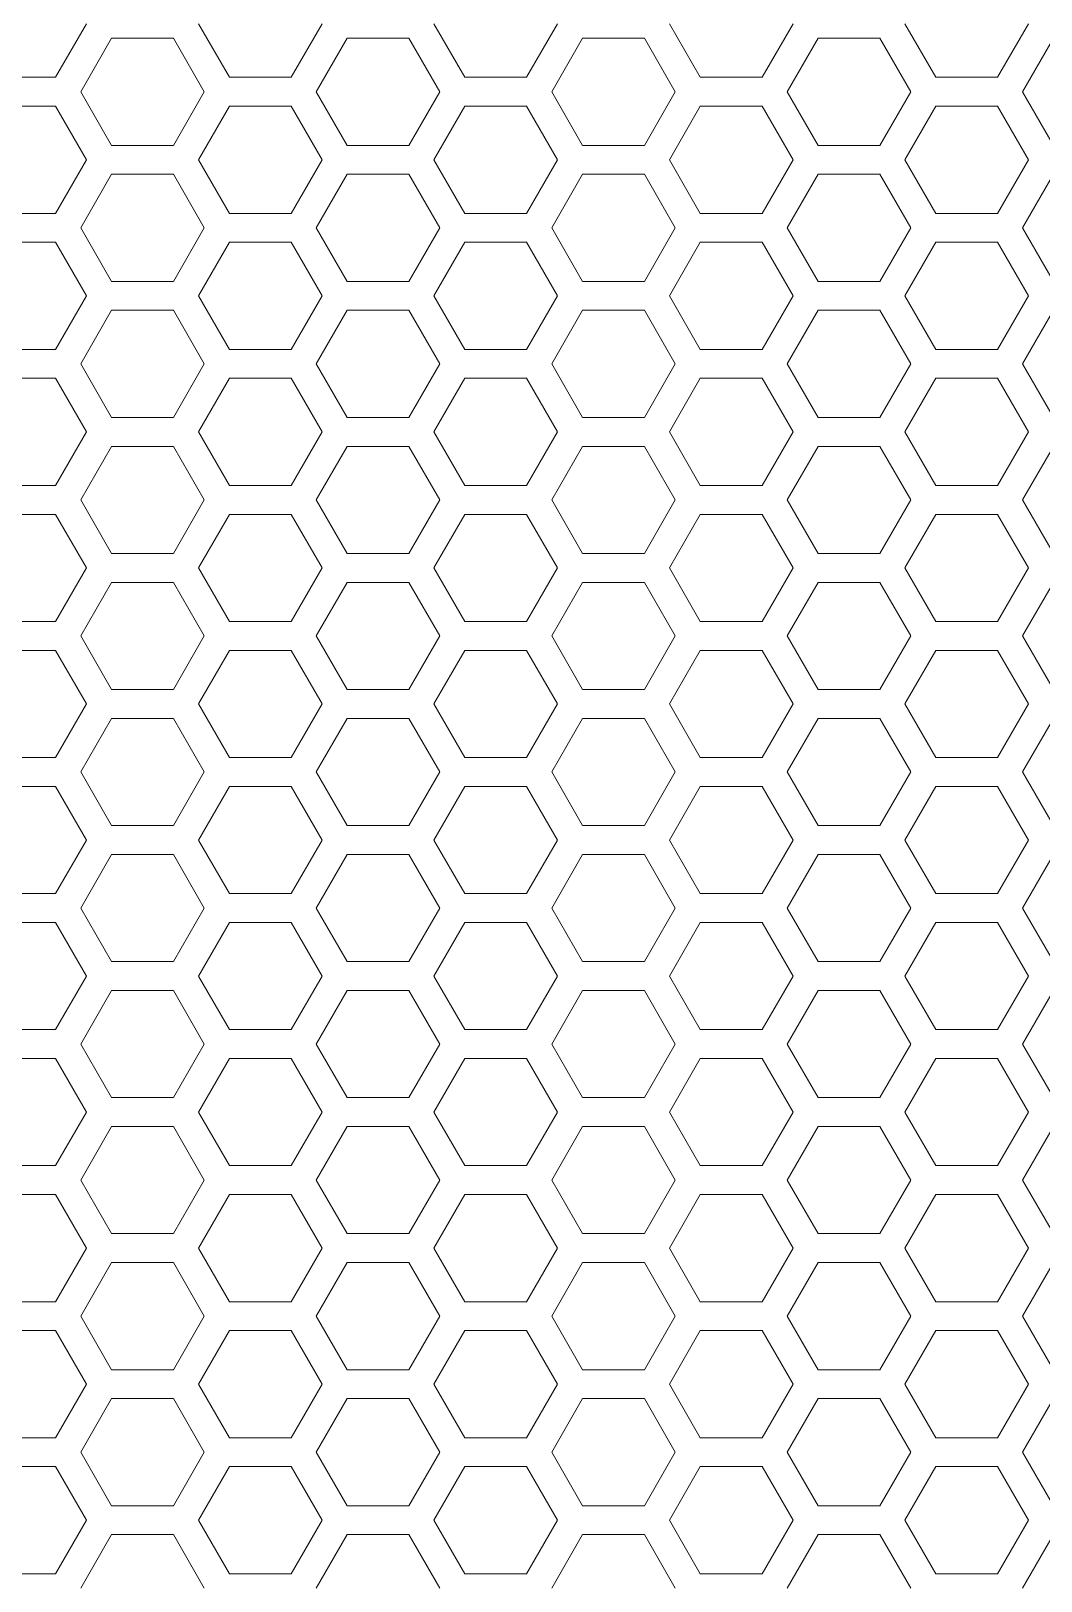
# Model space of a CAD drawing. Header units: millimetres. Extents: x 0 to 140, y -17 to 195.
# Drawn here: x 22.07 to 26.51, y 42.11 to 48.93 of the extents above; entities that cross this region are included whole.
import ezdxf

# ---------------------------------------------------------------- set-up
doc = ezdxf.new("R2010")
doc.units = ezdxf.units.MM
doc.layers.add('4203-42785_1_0', color=7, linetype='Continuous')

# ---------------------------------------------------------------- blocks, each defined once
blk = doc.blocks.new('a')
at = {"layer": '4203-42785_1_0', "color": 0, "linetype": 'ByBlock', "lineweight": 9}
for p, q in [((1510.3927, 382.2617), (1510.4994, 382.4466)), ((1510.8858, 382.4466), (1510.9926, 382.2617)), ((1511.206, 382.2617), (1511.3127, 382.4466)), ((1511.6991, 382.4466), (1511.8058, 382.2617)), ((1512.0192, 382.2617), (1512.1259, 382.4466)), ((1512.5124, 382.4466), (1512.6191, 382.2617)), ((1512.8325, 382.2617), (1512.9393, 382.4466)), ((1513.3256, 382.4466), (1513.4323, 382.2617)), ((1513.6457, 382.2617), (1513.7524, 382.4466)), ((1510.5859, 382.3967), (1510.4792, 382.2118)), ((1510.7994, 382.3967), (1510.5859, 382.3967)), ((1510.9061, 382.2118), (1510.7994, 382.3967)), ((1511.3992, 382.3967), (1511.2925, 382.2118)), ((1511.6126, 382.3967), (1511.3992, 382.3967)), ((1511.7193, 382.2118), (1511.6126, 382.3967)), ((1512.2124, 382.3967), (1512.1057, 382.2118)), ((1512.4259, 382.3967), (1512.2124, 382.3967)), ((1512.5326, 382.2118), (1512.4259, 382.3967)), ((1513.0257, 382.3967), (1512.919, 382.2118)), ((1513.2391, 382.3967), (1513.0257, 382.3967)), ((1513.3458, 382.2118), (1513.2391, 382.3967)), ((1513.8389, 382.3967), (1513.7322, 382.2118)), ((1510.1793, 382.2617), (1510.3927, 382.2617)), ((1510.9926, 382.2617), (1511.206, 382.2617)), ((1511.8058, 382.2617), (1512.0192, 382.2617)), ((1512.6191, 382.2617), (1512.8325, 382.2617)), ((1513.4323, 382.2617), (1513.6457, 382.2617)), ((1510.4792, 382.2118), (1510.5859, 382.0269)), ((1510.7994, 382.0269), (1510.9061, 382.2118)), ((1511.2925, 382.2118), (1511.3992, 382.0269)), ((1511.6126, 382.0269), (1511.7193, 382.2118)), ((1512.1057, 382.2118), (1512.2124, 382.0269)), ((1512.4259, 382.0269), (1512.5326, 382.2118)), ((1512.919, 382.2118), (1513.0257, 382.0269)), ((1513.2391, 382.0269), (1513.3458, 382.2118)), ((1513.7322, 382.2118), (1513.8389, 382.0269)), ((1510.3927, 382.1619), (1510.1793, 382.1619)), ((1510.4994, 381.977), (1510.3927, 382.1619)), ((1510.9926, 382.1619), (1510.8858, 381.977)), ((1511.206, 382.1619), (1510.9926, 382.1619)), ((1511.3127, 381.977), (1511.206, 382.1619)), ((1511.8058, 382.1619), (1511.6991, 381.977)), ((1512.0192, 382.1619), (1511.8058, 382.1619)), ((1512.1259, 381.977), (1512.0192, 382.1619)), ((1512.6191, 382.1619), (1512.5124, 381.977)), ((1512.8325, 382.1619), (1512.6191, 382.1619)), ((1512.9393, 381.977), (1512.8325, 382.1619)), ((1513.4323, 382.1619), (1513.3256, 381.977)), ((1513.6457, 382.1619), (1513.4323, 382.1619)), ((1513.7524, 381.977), (1513.6457, 382.1619)), ((1510.5859, 382.0269), (1510.7994, 382.0269)), ((1511.3992, 382.0269), (1511.6126, 382.0269)), ((1512.2124, 382.0269), (1512.4259, 382.0269)), ((1513.0257, 382.0269), (1513.2391, 382.0269)), ((1510.3927, 381.7922), (1510.4994, 381.977)), ((1510.5859, 381.9271), (1510.4792, 381.7423)), ((1510.7994, 381.9271), (1510.5859, 381.9271)), ((1510.9061, 381.7423), (1510.7994, 381.9271)), ((1510.8858, 381.977), (1510.9926, 381.7922)), ((1511.206, 381.7922), (1511.3127, 381.977)), ((1511.3992, 381.9271), (1511.2925, 381.7423)), ((1511.6126, 381.9271), (1511.3992, 381.9271)), ((1511.7193, 381.7423), (1511.6126, 381.9271)), ((1511.6991, 381.977), (1511.8058, 381.7922)), ((1512.0192, 381.7922), (1512.1259, 381.977)), ((1512.2124, 381.9271), (1512.1057, 381.7423)), ((1512.4259, 381.9271), (1512.2124, 381.9271)), ((1512.5326, 381.7423), (1512.4259, 381.9271)), ((1512.5124, 381.977), (1512.6191, 381.7922)), ((1512.8325, 381.7922), (1512.9393, 381.977)), ((1513.0257, 381.9271), (1512.919, 381.7423)), ((1513.2391, 381.9271), (1513.0257, 381.9271)), ((1513.3458, 381.7423), (1513.2391, 381.9271)), ((1513.3256, 381.977), (1513.4323, 381.7922)), ((1513.6457, 381.7922), (1513.7524, 381.977)), ((1513.8389, 381.9271), (1513.7322, 381.7423)), ((1510.1793, 381.7922), (1510.3927, 381.7922)), ((1510.9926, 381.7922), (1511.206, 381.7922)), ((1511.8058, 381.7922), (1512.0192, 381.7922)), ((1512.6191, 381.7922), (1512.8325, 381.7922)), ((1513.4323, 381.7922), (1513.6457, 381.7922)), ((1510.4792, 381.7423), (1510.5859, 381.5574)), ((1510.7994, 381.5574), (1510.9061, 381.7423)), ((1511.2925, 381.7423), (1511.3992, 381.5574)), ((1511.6126, 381.5574), (1511.7193, 381.7423)), ((1512.1057, 381.7423), (1512.2124, 381.5574)), ((1512.4259, 381.5574), (1512.5326, 381.7423)), ((1512.919, 381.7423), (1513.0257, 381.5574)), ((1513.2391, 381.5574), (1513.3458, 381.7423)), ((1513.7322, 381.7423), (1513.8389, 381.5574)), ((1510.3927, 381.6923), (1510.1793, 381.6923)), ((1510.4994, 381.5075), (1510.3927, 381.6923)), ((1510.9926, 381.6923), (1510.8858, 381.5075)), ((1511.206, 381.6923), (1510.9926, 381.6923)), ((1511.3127, 381.5075), (1511.206, 381.6923)), ((1511.8058, 381.6923), (1511.6991, 381.5075)), ((1512.0192, 381.6923), (1511.8058, 381.6923)), ((1512.1259, 381.5075), (1512.0192, 381.6923)), ((1512.6191, 381.6923), (1512.5124, 381.5075)), ((1512.8325, 381.6923), (1512.6191, 381.6923)), ((1512.9393, 381.5075), (1512.8325, 381.6923)), ((1513.4323, 381.6923), (1513.3256, 381.5075)), ((1513.6457, 381.6923), (1513.4323, 381.6923)), ((1513.7524, 381.5075), (1513.6457, 381.6923)), ((1510.5859, 381.5574), (1510.7994, 381.5574)), ((1511.3992, 381.5574), (1511.6126, 381.5574)), ((1512.2124, 381.5574), (1512.4259, 381.5574)), ((1513.0257, 381.5574), (1513.2391, 381.5574)), ((1510.3927, 381.3226), (1510.4994, 381.5075)), ((1510.8858, 381.5075), (1510.9926, 381.3226)), ((1511.206, 381.3226), (1511.3127, 381.5075)), ((1511.6991, 381.5075), (1511.8058, 381.3226)), ((1512.0192, 381.3226), (1512.1259, 381.5075)), ((1512.5124, 381.5075), (1512.6191, 381.3226)), ((1512.8325, 381.3226), (1512.9393, 381.5075)), ((1513.3256, 381.5075), (1513.4323, 381.3226)), ((1513.6457, 381.3226), (1513.7524, 381.5075)), ((1510.5859, 381.4576), (1510.4792, 381.2727)), ((1510.7994, 381.4576), (1510.5859, 381.4576)), ((1510.9061, 381.2727), (1510.7994, 381.4576)), ((1511.3992, 381.4576), (1511.2925, 381.2727)), ((1511.6126, 381.4576), (1511.3992, 381.4576)), ((1511.7193, 381.2727), (1511.6126, 381.4576)), ((1512.2124, 381.4576), (1512.1057, 381.2727)), ((1512.4259, 381.4576), (1512.2124, 381.4576)), ((1512.5326, 381.2727), (1512.4259, 381.4576)), ((1513.0257, 381.4576), (1512.919, 381.2727)), ((1513.2391, 381.4576), (1513.0257, 381.4576)), ((1513.3458, 381.2727), (1513.2391, 381.4576)), ((1513.8389, 381.4576), (1513.7322, 381.2727)), ((1510.1793, 381.3226), (1510.3927, 381.3226)), ((1510.9926, 381.3226), (1511.206, 381.3226)), ((1511.8058, 381.3226), (1512.0192, 381.3226)), ((1512.6191, 381.3226), (1512.8325, 381.3226)), ((1513.4323, 381.3226), (1513.6457, 381.3226)), ((1510.4792, 381.2727), (1510.5859, 381.0878)), ((1510.7994, 381.0878), (1510.9061, 381.2727)), ((1511.2925, 381.2727), (1511.3992, 381.0878)), ((1511.6126, 381.0878), (1511.7193, 381.2727)), ((1512.1057, 381.2727), (1512.2124, 381.0878)), ((1512.4259, 381.0878), (1512.5326, 381.2727)), ((1512.919, 381.2727), (1513.0257, 381.0878)), ((1513.2391, 381.0878), (1513.3458, 381.2727)), ((1513.7322, 381.2727), (1513.8389, 381.0878)), ((1510.3927, 381.2228), (1510.1793, 381.2228)), ((1510.4994, 381.0379), (1510.3927, 381.2228)), ((1510.9926, 381.2228), (1510.8858, 381.0379)), ((1511.206, 381.2228), (1510.9926, 381.2228)), ((1511.3127, 381.0379), (1511.206, 381.2228)), ((1511.8058, 381.2228), (1511.6991, 381.0379)), ((1512.0192, 381.2228), (1511.8058, 381.2228)), ((1512.1259, 381.0379), (1512.0192, 381.2228)), ((1512.6191, 381.2228), (1512.5124, 381.0379)), ((1512.8325, 381.2228), (1512.6191, 381.2228)), ((1512.9393, 381.0379), (1512.8325, 381.2228)), ((1513.4323, 381.2228), (1513.3256, 381.0379)), ((1513.6457, 381.2228), (1513.4323, 381.2228)), ((1513.7524, 381.0379), (1513.6457, 381.2228)), ((1510.5859, 381.0878), (1510.7994, 381.0878)), ((1511.3992, 381.0878), (1511.6126, 381.0878)), ((1512.2124, 381.0878), (1512.4259, 381.0878)), ((1513.0257, 381.0878), (1513.2391, 381.0878)), ((1510.3927, 380.8531), (1510.4994, 381.0379)), ((1510.8858, 381.0379), (1510.9926, 380.8531)), ((1511.206, 380.8531), (1511.3127, 381.0379)), ((1511.6991, 381.0379), (1511.8058, 380.8531)), ((1512.0192, 380.8531), (1512.1259, 381.0379)), ((1512.5124, 381.0379), (1512.6191, 380.8531)), ((1512.8325, 380.8531), (1512.9393, 381.0379)), ((1513.3256, 381.0379), (1513.4323, 380.8531)), ((1513.6457, 380.8531), (1513.7524, 381.0379)), ((1510.5859, 380.988), (1510.4792, 380.8032)), ((1510.7994, 380.988), (1510.5859, 380.988)), ((1510.9061, 380.8032), (1510.7994, 380.988)), ((1511.3992, 380.988), (1511.2925, 380.8032)), ((1511.6126, 380.988), (1511.3992, 380.988)), ((1511.7193, 380.8032), (1511.6126, 380.988)), ((1512.2124, 380.988), (1512.1057, 380.8032)), ((1512.4259, 380.988), (1512.2124, 380.988)), ((1512.5326, 380.8032), (1512.4259, 380.988)), ((1513.0257, 380.988), (1512.919, 380.8032)), ((1513.2391, 380.988), (1513.0257, 380.988)), ((1513.3458, 380.8032), (1513.2391, 380.988)), ((1513.8389, 380.988), (1513.7322, 380.8032)), ((1510.1793, 380.8531), (1510.3927, 380.8531)), ((1510.4792, 380.8032), (1510.5859, 380.6183)), ((1510.7994, 380.6183), (1510.9061, 380.8032)), ((1510.9926, 380.8531), (1511.206, 380.8531)), ((1511.2925, 380.8032), (1511.3992, 380.6183)), ((1511.6126, 380.6183), (1511.7193, 380.8032)), ((1511.8058, 380.8531), (1512.0192, 380.8531)), ((1512.1057, 380.8032), (1512.2124, 380.6183)), ((1512.4259, 380.6183), (1512.5326, 380.8032)), ((1512.6191, 380.8531), (1512.8325, 380.8531)), ((1512.919, 380.8032), (1513.0257, 380.6183)), ((1513.2391, 380.6183), (1513.3458, 380.8032)), ((1513.4323, 380.8531), (1513.6457, 380.8531)), ((1513.7322, 380.8032), (1513.8389, 380.6183)), ((1510.3927, 380.7533), (1510.1793, 380.7533)), ((1510.4994, 380.5684), (1510.3927, 380.7533)), ((1510.9926, 380.7533), (1510.8858, 380.5684)), ((1511.206, 380.7533), (1510.9926, 380.7533)), ((1511.3127, 380.5684), (1511.206, 380.7533)), ((1511.8058, 380.7533), (1511.6991, 380.5684)), ((1512.0192, 380.7533), (1511.8058, 380.7533)), ((1512.1259, 380.5684), (1512.0192, 380.7533)), ((1512.6191, 380.7533), (1512.5124, 380.5684)), ((1512.8325, 380.7533), (1512.6191, 380.7533)), ((1512.9393, 380.5684), (1512.8325, 380.7533)), ((1513.4323, 380.7533), (1513.3256, 380.5684)), ((1513.6457, 380.7533), (1513.4323, 380.7533)), ((1513.7524, 380.5684), (1513.6457, 380.7533)), ((1510.5859, 380.6183), (1510.7994, 380.6183)), ((1511.3992, 380.6183), (1511.6126, 380.6183)), ((1512.2124, 380.6183), (1512.4259, 380.6183)), ((1513.0257, 380.6183), (1513.2391, 380.6183)), ((1510.3927, 380.3835), (1510.4994, 380.5684)), ((1510.8858, 380.5684), (1510.9926, 380.3835)), ((1511.206, 380.3835), (1511.3127, 380.5684)), ((1511.6991, 380.5684), (1511.8058, 380.3835)), ((1512.0192, 380.3835), (1512.1259, 380.5684)), ((1512.5124, 380.5684), (1512.6191, 380.3835)), ((1512.8325, 380.3835), (1512.9393, 380.5684)), ((1513.3256, 380.5684), (1513.4323, 380.3835)), ((1513.6457, 380.3835), (1513.7524, 380.5684)), ((1510.5859, 380.5185), (1510.4792, 380.3336)), ((1510.7994, 380.5185), (1510.5859, 380.5185)), ((1510.9061, 380.3336), (1510.7994, 380.5185)), ((1511.3992, 380.5185), (1511.2925, 380.3336)), ((1511.6126, 380.5185), (1511.3992, 380.5185)), ((1511.7193, 380.3336), (1511.6126, 380.5185)), ((1512.2124, 380.5185), (1512.1057, 380.3336)), ((1512.4259, 380.5185), (1512.2124, 380.5185)), ((1512.5326, 380.3336), (1512.4259, 380.5185)), ((1513.0257, 380.5185), (1512.919, 380.3336)), ((1513.2391, 380.5185), (1513.0257, 380.5185)), ((1513.3458, 380.3336), (1513.2391, 380.5185)), ((1513.8389, 380.5185), (1513.7322, 380.3336)), ((1510.1793, 380.3835), (1510.3927, 380.3835)), ((1510.9926, 380.3835), (1511.206, 380.3835)), ((1511.8058, 380.3835), (1512.0192, 380.3835)), ((1512.6191, 380.3835), (1512.8325, 380.3835)), ((1513.4323, 380.3835), (1513.6457, 380.3835)), ((1510.4792, 380.3336), (1510.5859, 380.1488)), ((1510.7994, 380.1488), (1510.9061, 380.3336)), ((1511.2925, 380.3336), (1511.3992, 380.1488)), ((1511.6126, 380.1488), (1511.7193, 380.3336)), ((1512.1057, 380.3336), (1512.2124, 380.1488)), ((1512.4259, 380.1488), (1512.5326, 380.3336)), ((1512.919, 380.3336), (1513.0257, 380.1488)), ((1513.2391, 380.1488), (1513.3458, 380.3336)), ((1513.7322, 380.3336), (1513.8389, 380.1488)), ((1510.3927, 380.2837), (1510.1793, 380.2837)), ((1510.4994, 380.0989), (1510.3927, 380.2837)), ((1510.9926, 380.2837), (1510.8858, 380.0989)), ((1511.206, 380.2837), (1510.9926, 380.2837)), ((1511.3127, 380.0989), (1511.206, 380.2837)), ((1511.8058, 380.2837), (1511.6991, 380.0989)), ((1512.0192, 380.2837), (1511.8058, 380.2837)), ((1512.1259, 380.0989), (1512.0192, 380.2837)), ((1512.6191, 380.2837), (1512.5124, 380.0989)), ((1512.8325, 380.2837), (1512.6191, 380.2837)), ((1512.9393, 380.0989), (1512.8325, 380.2837)), ((1513.4323, 380.2837), (1513.3256, 380.0989)), ((1513.6457, 380.2837), (1513.4323, 380.2837)), ((1513.7524, 380.0989), (1513.6457, 380.2837)), ((1510.5859, 380.1488), (1510.7994, 380.1488)), ((1511.3992, 380.1488), (1511.6126, 380.1488)), ((1512.2124, 380.1488), (1512.4259, 380.1488)), ((1513.0257, 380.1488), (1513.2391, 380.1488)), ((1510.3927, 379.914), (1510.4994, 380.0989)), ((1510.8858, 380.0989), (1510.9926, 379.914)), ((1511.206, 379.914), (1511.3127, 380.0989)), ((1511.6991, 380.0989), (1511.8058, 379.914)), ((1512.0192, 379.914), (1512.1259, 380.0989)), ((1512.5124, 380.0989), (1512.6191, 379.914)), ((1512.8325, 379.914), (1512.9393, 380.0989)), ((1513.3256, 380.0989), (1513.4323, 379.914)), ((1513.6457, 379.914), (1513.7524, 380.0989)), ((1510.5859, 380.0489), (1510.4792, 379.8641)), ((1510.7994, 380.0489), (1510.5859, 380.0489)), ((1510.9061, 379.8641), (1510.7994, 380.0489)), ((1511.3992, 380.0489), (1511.2925, 379.8641)), ((1511.6126, 380.0489), (1511.3992, 380.0489)), ((1511.7193, 379.8641), (1511.6126, 380.0489)), ((1512.2124, 380.0489), (1512.1057, 379.8641)), ((1512.4259, 380.0489), (1512.2124, 380.0489)), ((1512.5326, 379.8641), (1512.4259, 380.0489)), ((1513.0257, 380.0489), (1512.919, 379.8641)), ((1513.2391, 380.0489), (1513.0257, 380.0489)), ((1513.3458, 379.8641), (1513.2391, 380.0489)), ((1513.8389, 380.0489), (1513.7322, 379.8641)), ((1510.1793, 379.914), (1510.3927, 379.914)), ((1510.9926, 379.914), (1511.206, 379.914)), ((1511.8058, 379.914), (1512.0192, 379.914)), ((1512.6191, 379.914), (1512.8325, 379.914)), ((1513.4323, 379.914), (1513.6457, 379.914)), ((1510.4792, 379.8641), (1510.5859, 379.6792)), ((1510.7994, 379.6792), (1510.9061, 379.8641)), ((1511.2925, 379.8641), (1511.3992, 379.6792)), ((1511.6126, 379.6792), (1511.7193, 379.8641)), ((1512.1057, 379.8641), (1512.2124, 379.6792)), ((1512.4259, 379.6792), (1512.5326, 379.8641)), ((1512.919, 379.8641), (1513.0257, 379.6792)), ((1513.2391, 379.6792), (1513.3458, 379.8641)), ((1513.7322, 379.8641), (1513.8389, 379.6792)), ((1510.3927, 379.8142), (1510.1793, 379.8142)), ((1510.4994, 379.6293), (1510.3927, 379.8142)), ((1510.9926, 379.8142), (1510.8858, 379.6293)), ((1511.206, 379.8142), (1510.9926, 379.8142)), ((1511.3127, 379.6293), (1511.206, 379.8142)), ((1511.8058, 379.8142), (1511.6991, 379.6293)), ((1512.0192, 379.8142), (1511.8058, 379.8142)), ((1512.1259, 379.6293), (1512.0192, 379.8142)), ((1512.6191, 379.8142), (1512.5124, 379.6293)), ((1512.8325, 379.8142), (1512.6191, 379.8142)), ((1512.9393, 379.6293), (1512.8325, 379.8142)), ((1513.4323, 379.8142), (1513.3256, 379.6293)), ((1513.6457, 379.8142), (1513.4323, 379.8142)), ((1513.7524, 379.6293), (1513.6457, 379.8142)), ((1510.5859, 379.6792), (1510.7994, 379.6792)), ((1511.3992, 379.6792), (1511.6126, 379.6792)), ((1512.2124, 379.6792), (1512.4259, 379.6792)), ((1513.0257, 379.6792), (1513.2391, 379.6792)), ((1510.3927, 379.4444), (1510.4994, 379.6293)), ((1510.8858, 379.6293), (1510.9926, 379.4444)), ((1511.206, 379.4444), (1511.3127, 379.6293)), ((1511.6991, 379.6293), (1511.8058, 379.4444)), ((1512.0192, 379.4444), (1512.1259, 379.6293)), ((1512.5124, 379.6293), (1512.6191, 379.4444)), ((1512.8325, 379.4444), (1512.9393, 379.6293)), ((1513.3256, 379.6293), (1513.4323, 379.4444)), ((1513.6457, 379.4444), (1513.7524, 379.6293)), ((1510.5859, 379.5794), (1510.4792, 379.3945)), ((1510.7994, 379.5794), (1510.5859, 379.5794)), ((1510.9061, 379.3945), (1510.7994, 379.5794)), ((1511.3992, 379.5794), (1511.2925, 379.3945)), ((1511.6126, 379.5794), (1511.3992, 379.5794)), ((1511.7193, 379.3945), (1511.6126, 379.5794)), ((1512.2124, 379.5794), (1512.1057, 379.3945)), ((1512.4259, 379.5794), (1512.2124, 379.5794)), ((1512.5326, 379.3945), (1512.4259, 379.5794)), ((1513.0257, 379.5794), (1512.919, 379.3945)), ((1513.2391, 379.5794), (1513.0257, 379.5794)), ((1513.3458, 379.3945), (1513.2391, 379.5794)), ((1513.8389, 379.5794), (1513.7322, 379.3945)), ((1510.1793, 379.4444), (1510.3927, 379.4444)), ((1510.9926, 379.4444), (1511.206, 379.4444)), ((1511.8058, 379.4444), (1512.0192, 379.4444)), ((1512.6191, 379.4444), (1512.8325, 379.4444)), ((1513.4323, 379.4444), (1513.6457, 379.4444)), ((1510.4792, 379.3945), (1510.5859, 379.2097)), ((1510.7994, 379.2097), (1510.9061, 379.3945)), ((1511.2925, 379.3945), (1511.3992, 379.2097)), ((1511.6126, 379.2097), (1511.7193, 379.3945)), ((1512.1057, 379.3945), (1512.2124, 379.2097)), ((1512.4259, 379.2097), (1512.5326, 379.3945)), ((1512.919, 379.3945), (1513.0257, 379.2097)), ((1513.2391, 379.2097), (1513.3458, 379.3945)), ((1513.7322, 379.3945), (1513.8389, 379.2097)), ((1510.3927, 379.3446), (1510.1793, 379.3446)), ((1510.4994, 379.1598), (1510.3927, 379.3446)), ((1510.9926, 379.3446), (1510.8858, 379.1598)), ((1511.206, 379.3446), (1510.9926, 379.3446)), ((1511.3127, 379.1598), (1511.206, 379.3446)), ((1511.8058, 379.3446), (1511.6991, 379.1598)), ((1512.0192, 379.3446), (1511.8058, 379.3446)), ((1512.1259, 379.1598), (1512.0192, 379.3446)), ((1512.6191, 379.3446), (1512.5124, 379.1598)), ((1512.8325, 379.3446), (1512.6191, 379.3446)), ((1512.9393, 379.1598), (1512.8325, 379.3446)), ((1513.4323, 379.3446), (1513.3256, 379.1598)), ((1513.6457, 379.3446), (1513.4323, 379.3446)), ((1513.7524, 379.1598), (1513.6457, 379.3446)), ((1510.5859, 379.2097), (1510.7994, 379.2097)), ((1511.3992, 379.2097), (1511.6126, 379.2097)), ((1512.2124, 379.2097), (1512.4259, 379.2097)), ((1513.0257, 379.2097), (1513.2391, 379.2097)), ((1510.3927, 378.9749), (1510.4994, 379.1598)), ((1510.8858, 379.1598), (1510.9926, 378.9749)), ((1511.206, 378.9749), (1511.3127, 379.1598)), ((1511.6991, 379.1598), (1511.8058, 378.9749)), ((1512.0192, 378.9749), (1512.1259, 379.1598)), ((1512.5124, 379.1598), (1512.6191, 378.9749)), ((1512.8325, 378.9749), (1512.9393, 379.1598)), ((1513.3256, 379.1598), (1513.4323, 378.9749)), ((1513.6457, 378.9749), (1513.7524, 379.1598)), ((1510.5859, 379.1099), (1510.4792, 378.925)), ((1510.7994, 379.1099), (1510.5859, 379.1099)), ((1510.9061, 378.925), (1510.7994, 379.1099)), ((1511.3992, 379.1099), (1511.2925, 378.925)), ((1511.6126, 379.1099), (1511.3992, 379.1099)), ((1511.7193, 378.925), (1511.6126, 379.1099)), ((1512.2124, 379.1099), (1512.1057, 378.925)), ((1512.4259, 379.1099), (1512.2124, 379.1099)), ((1512.5326, 378.925), (1512.4259, 379.1099)), ((1513.0257, 379.1099), (1512.919, 378.925)), ((1513.2391, 379.1099), (1513.0257, 379.1099)), ((1513.3458, 378.925), (1513.2391, 379.1099)), ((1513.8389, 379.1099), (1513.7322, 378.925)), ((1510.1793, 378.9749), (1510.3927, 378.9749)), ((1510.9926, 378.9749), (1511.206, 378.9749)), ((1511.8058, 378.9749), (1512.0192, 378.9749)), ((1512.6191, 378.9749), (1512.8325, 378.9749)), ((1513.4323, 378.9749), (1513.6457, 378.9749)), ((1510.4792, 378.925), (1510.5859, 378.7401)), ((1510.7994, 378.7401), (1510.9061, 378.925)), ((1511.2925, 378.925), (1511.3992, 378.7401)), ((1511.6126, 378.7401), (1511.7193, 378.925)), ((1512.1057, 378.925), (1512.2124, 378.7401)), ((1512.4259, 378.7401), (1512.5326, 378.925)), ((1512.919, 378.925), (1513.0257, 378.7401)), ((1513.2391, 378.7401), (1513.3458, 378.925)), ((1513.7322, 378.925), (1513.8389, 378.7401)), ((1510.3927, 378.8751), (1510.1793, 378.8751)), ((1510.4994, 378.6902), (1510.3927, 378.8751)), ((1510.9926, 378.8751), (1510.8858, 378.6902)), ((1511.206, 378.8751), (1510.9926, 378.8751)), ((1511.3127, 378.6902), (1511.206, 378.8751)), ((1511.8058, 378.8751), (1511.6991, 378.6902)), ((1512.0192, 378.8751), (1511.8058, 378.8751)), ((1512.1259, 378.6902), (1512.0192, 378.8751)), ((1512.6191, 378.8751), (1512.5124, 378.6902)), ((1512.8325, 378.8751), (1512.6191, 378.8751)), ((1512.9393, 378.6902), (1512.8325, 378.8751)), ((1513.4323, 378.8751), (1513.3256, 378.6902)), ((1513.6457, 378.8751), (1513.4323, 378.8751)), ((1513.7524, 378.6902), (1513.6457, 378.8751)), ((1510.5859, 378.7401), (1510.7994, 378.7401)), ((1511.3992, 378.7401), (1511.6126, 378.7401)), ((1512.2124, 378.7401), (1512.4259, 378.7401)), ((1513.0257, 378.7401), (1513.2391, 378.7401)), ((1510.3927, 378.5054), (1510.4994, 378.6902)), ((1510.8858, 378.6902), (1510.9926, 378.5054)), ((1511.206, 378.5054), (1511.3127, 378.6902)), ((1511.6991, 378.6902), (1511.8058, 378.5054)), ((1512.0192, 378.5054), (1512.1259, 378.6902)), ((1512.5124, 378.6902), (1512.6191, 378.5054)), ((1512.8325, 378.5054), (1512.9393, 378.6902)), ((1513.3256, 378.6902), (1513.4323, 378.5054)), ((1513.6457, 378.5054), (1513.7524, 378.6902)), ((1510.5859, 378.6403), (1510.4792, 378.4554)), ((1510.7994, 378.6403), (1510.5859, 378.6403)), ((1510.9061, 378.4554), (1510.7994, 378.6403)), ((1511.3992, 378.6403), (1511.2925, 378.4554)), ((1511.6126, 378.6403), (1511.3992, 378.6403)), ((1511.7193, 378.4554), (1511.6126, 378.6403)), ((1512.2124, 378.6403), (1512.1057, 378.4554)), ((1512.4259, 378.6403), (1512.2124, 378.6403)), ((1512.5326, 378.4554), (1512.4259, 378.6403)), ((1513.0257, 378.6403), (1512.919, 378.4554)), ((1513.2391, 378.6403), (1513.0257, 378.6403)), ((1513.3458, 378.4554), (1513.2391, 378.6403)), ((1513.8389, 378.6403), (1513.7322, 378.4554)), ((1510.1793, 378.5054), (1510.3927, 378.5054)), ((1510.9926, 378.5054), (1511.206, 378.5054)), ((1511.8058, 378.5054), (1512.0192, 378.5054)), ((1512.6191, 378.5054), (1512.8325, 378.5054)), ((1513.4323, 378.5054), (1513.6457, 378.5054)), ((1510.4792, 378.4554), (1510.5859, 378.2706)), ((1510.7994, 378.2706), (1510.9061, 378.4554)), ((1511.2925, 378.4554), (1511.3992, 378.2706)), ((1511.6126, 378.2706), (1511.7193, 378.4554)), ((1512.1057, 378.4554), (1512.2124, 378.2706)), ((1512.4259, 378.2706), (1512.5326, 378.4554)), ((1512.919, 378.4554), (1513.0257, 378.2706)), ((1513.2391, 378.2706), (1513.3458, 378.4554)), ((1513.7322, 378.4554), (1513.8389, 378.2706)), ((1510.3927, 378.4055), (1510.1793, 378.4055)), ((1510.4994, 378.2207), (1510.3927, 378.4055)), ((1510.9926, 378.4055), (1510.8858, 378.2207)), ((1511.206, 378.4055), (1510.9926, 378.4055)), ((1511.3127, 378.2207), (1511.206, 378.4055)), ((1511.8058, 378.4055), (1511.6991, 378.2207)), ((1512.0192, 378.4055), (1511.8058, 378.4055)), ((1512.1259, 378.2207), (1512.0192, 378.4055)), ((1512.6191, 378.4055), (1512.5124, 378.2207)), ((1512.8325, 378.4055), (1512.6191, 378.4055)), ((1512.9393, 378.2207), (1512.8325, 378.4055)), ((1513.4323, 378.4055), (1513.3256, 378.2207)), ((1513.6457, 378.4055), (1513.4323, 378.4055)), ((1513.7524, 378.2207), (1513.6457, 378.4055)), ((1510.5859, 378.2706), (1510.7994, 378.2706)), ((1511.3992, 378.2706), (1511.6126, 378.2706)), ((1512.2124, 378.2706), (1512.4259, 378.2706)), ((1513.0257, 378.2706), (1513.2391, 378.2706)), ((1510.3927, 378.0358), (1510.4994, 378.2207)), ((1510.8858, 378.2207), (1510.9926, 378.0358)), ((1511.206, 378.0358), (1511.3127, 378.2207)), ((1511.6991, 378.2207), (1511.8058, 378.0358)), ((1512.0192, 378.0358), (1512.1259, 378.2207)), ((1512.5124, 378.2207), (1512.6191, 378.0358)), ((1512.8325, 378.0358), (1512.9393, 378.2207)), ((1513.3256, 378.2207), (1513.4323, 378.0358)), ((1513.6457, 378.0358), (1513.7524, 378.2207)), ((1510.5859, 378.1708), (1510.4792, 377.9859)), ((1510.7994, 378.1708), (1510.5859, 378.1708)), ((1510.9061, 377.9859), (1510.7994, 378.1708)), ((1511.3992, 378.1708), (1511.2925, 377.9859)), ((1511.6126, 378.1708), (1511.3992, 378.1708)), ((1511.7193, 377.9859), (1511.6126, 378.1708)), ((1512.2124, 378.1708), (1512.1057, 377.9859)), ((1512.4259, 378.1708), (1512.2124, 378.1708)), ((1512.5326, 377.9859), (1512.4259, 378.1708)), ((1513.0257, 378.1708), (1512.919, 377.9859)), ((1513.2391, 378.1708), (1513.0257, 378.1708)), ((1513.3458, 377.9859), (1513.2391, 378.1708)), ((1513.8389, 378.1708), (1513.7322, 377.9859)), ((1510.1793, 378.0358), (1510.3927, 378.0358)), ((1510.9926, 378.0358), (1511.206, 378.0358)), ((1511.8058, 378.0358), (1512.0192, 378.0358)), ((1512.6191, 378.0358), (1512.8325, 378.0358)), ((1513.4323, 378.0358), (1513.6457, 378.0358)), ((1510.4792, 377.9859), (1510.5859, 377.801)), ((1510.7994, 377.801), (1510.9061, 377.9859)), ((1511.2925, 377.9859), (1511.3992, 377.801)), ((1511.6126, 377.801), (1511.7193, 377.9859)), ((1512.1057, 377.9859), (1512.2124, 377.801)), ((1512.4259, 377.801), (1512.5326, 377.9859)), ((1512.919, 377.9859), (1513.0257, 377.801)), ((1513.2391, 377.801), (1513.3458, 377.9859)), ((1513.7322, 377.9859), (1513.8389, 377.801)), ((1510.3927, 377.936), (1510.1793, 377.936)), ((1510.4994, 377.7511), (1510.3927, 377.936)), ((1510.9926, 377.936), (1510.8858, 377.7511)), ((1511.206, 377.936), (1510.9926, 377.936)), ((1511.3127, 377.7511), (1511.206, 377.936)), ((1511.8058, 377.936), (1511.6991, 377.7511)), ((1512.0192, 377.936), (1511.8058, 377.936)), ((1512.1259, 377.7511), (1512.0192, 377.936)), ((1512.6191, 377.936), (1512.5124, 377.7511)), ((1512.8325, 377.936), (1512.6191, 377.936)), ((1512.9393, 377.7511), (1512.8325, 377.936)), ((1513.4323, 377.936), (1513.3256, 377.7511)), ((1513.6457, 377.936), (1513.4323, 377.936)), ((1513.7524, 377.7511), (1513.6457, 377.936)), ((1510.5859, 377.801), (1510.7994, 377.801)), ((1511.3992, 377.801), (1511.6126, 377.801)), ((1512.2124, 377.801), (1512.4259, 377.801)), ((1513.0257, 377.801), (1513.2391, 377.801)), ((1510.3927, 377.5663), (1510.4994, 377.7511)), ((1510.5859, 377.7012), (1510.4792, 377.5164)), ((1510.7994, 377.7012), (1510.5859, 377.7012)), ((1510.9061, 377.5164), (1510.7994, 377.7012)), ((1510.8858, 377.7511), (1510.9926, 377.5663)), ((1511.206, 377.5663), (1511.3127, 377.7511)), ((1511.3992, 377.7012), (1511.2925, 377.5164)), ((1511.6126, 377.7012), (1511.3992, 377.7012)), ((1511.7193, 377.5164), (1511.6126, 377.7012)), ((1511.6991, 377.7511), (1511.8058, 377.5663)), ((1512.0192, 377.5663), (1512.1259, 377.7511)), ((1512.2124, 377.7012), (1512.1057, 377.5164)), ((1512.4259, 377.7012), (1512.2124, 377.7012)), ((1512.5326, 377.5164), (1512.4259, 377.7012)), ((1512.5124, 377.7511), (1512.6191, 377.5663)), ((1512.8325, 377.5663), (1512.9393, 377.7511)), ((1513.0257, 377.7012), (1512.919, 377.5164)), ((1513.2391, 377.7012), (1513.0257, 377.7012)), ((1513.3458, 377.5164), (1513.2391, 377.7012)), ((1513.3256, 377.7511), (1513.4323, 377.5663)), ((1513.6457, 377.5663), (1513.7524, 377.7511)), ((1513.8389, 377.7012), (1513.7322, 377.5164)), ((1510.1793, 377.5663), (1510.3927, 377.5663)), ((1510.9926, 377.5663), (1511.206, 377.5663)), ((1511.8058, 377.5663), (1512.0192, 377.5663)), ((1512.6191, 377.5663), (1512.8325, 377.5663)), ((1513.4323, 377.5663), (1513.6457, 377.5663)), ((1510.4792, 377.5164), (1510.5859, 377.3315)), ((1510.7994, 377.3315), (1510.9061, 377.5164)), ((1511.2925, 377.5164), (1511.3992, 377.3315)), ((1511.6126, 377.3315), (1511.7193, 377.5164)), ((1512.1057, 377.5164), (1512.2124, 377.3315)), ((1512.4259, 377.3315), (1512.5326, 377.5164)), ((1512.919, 377.5164), (1513.0257, 377.3315)), ((1513.2391, 377.3315), (1513.3458, 377.5164)), ((1513.7322, 377.5164), (1513.8389, 377.3315)), ((1510.3927, 377.4665), (1510.1793, 377.4665)), ((1510.4994, 377.2816), (1510.3927, 377.4665)), ((1510.9926, 377.4665), (1510.8858, 377.2816)), ((1511.206, 377.4665), (1510.9926, 377.4665)), ((1511.3127, 377.2816), (1511.206, 377.4665)), ((1511.8058, 377.4665), (1511.6991, 377.2816)), ((1512.0192, 377.4665), (1511.8058, 377.4665)), ((1512.1259, 377.2816), (1512.0192, 377.4665)), ((1512.6191, 377.4665), (1512.5124, 377.2816)), ((1512.8325, 377.4665), (1512.6191, 377.4665)), ((1512.9393, 377.2816), (1512.8325, 377.4665)), ((1513.4323, 377.4665), (1513.3256, 377.2816)), ((1513.6457, 377.4665), (1513.4323, 377.4665)), ((1513.7524, 377.2816), (1513.6457, 377.4665)), ((1510.5859, 377.3315), (1510.7994, 377.3315)), ((1511.3992, 377.3315), (1511.6126, 377.3315)), ((1512.2124, 377.3315), (1512.4259, 377.3315)), ((1513.0257, 377.3315), (1513.2391, 377.3315)), ((1510.3927, 377.0967), (1510.4994, 377.2816)), ((1510.8858, 377.2816), (1510.9926, 377.0967)), ((1511.206, 377.0967), (1511.3127, 377.2816)), ((1511.6991, 377.2816), (1511.8058, 377.0967)), ((1512.0192, 377.0967), (1512.1259, 377.2816)), ((1512.5124, 377.2816), (1512.6191, 377.0967)), ((1512.8325, 377.0967), (1512.9393, 377.2816)), ((1513.3256, 377.2816), (1513.4323, 377.0967)), ((1513.6457, 377.0967), (1513.7524, 377.2816)), ((1510.5859, 377.2317), (1510.4792, 377.0468)), ((1510.7994, 377.2317), (1510.5859, 377.2317)), ((1510.9061, 377.0468), (1510.7994, 377.2317)), ((1511.3992, 377.2317), (1511.2925, 377.0468)), ((1511.6126, 377.2317), (1511.3992, 377.2317)), ((1511.7193, 377.0468), (1511.6126, 377.2317)), ((1512.2124, 377.2317), (1512.1057, 377.0468)), ((1512.4259, 377.2317), (1512.2124, 377.2317)), ((1512.5326, 377.0468), (1512.4259, 377.2317)), ((1513.0257, 377.2317), (1512.919, 377.0468)), ((1513.2391, 377.2317), (1513.0257, 377.2317)), ((1513.3458, 377.0468), (1513.2391, 377.2317)), ((1513.8389, 377.2317), (1513.7322, 377.0468)), ((1510.1793, 377.0967), (1510.3927, 377.0967)), ((1510.9926, 377.0967), (1511.206, 377.0967)), ((1511.8058, 377.0967), (1512.0192, 377.0967)), ((1512.6191, 377.0967), (1512.8325, 377.0967)), ((1513.4323, 377.0967), (1513.6457, 377.0967))]:
    blk.add_line(p, q, dxfattribs=at)

msp = doc.modelspace()

# ---------------------------------------------------------------- block references
at = {"lineweight": 15, "xscale": 1.275468447124703, "yscale": 1.275468447124703, "zscale": 1.275468447124703}
msp.add_blockref('a', (-1904.2843, -438.8363), dxfattribs=at)

doc.saveas('drawing.dxf')
